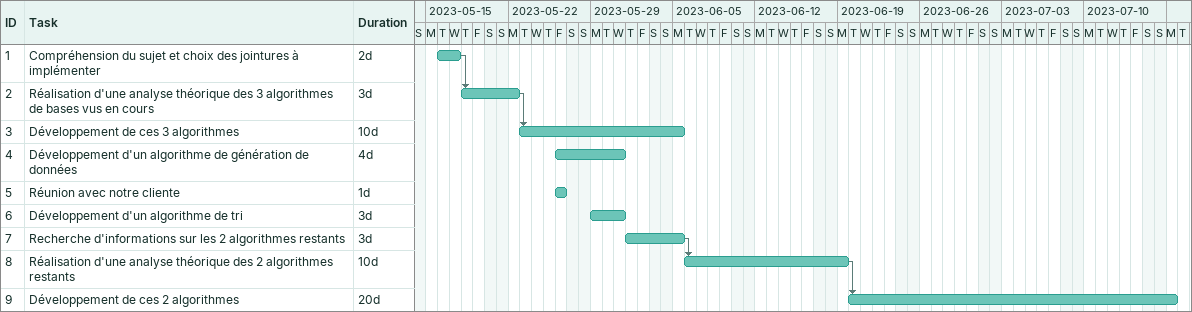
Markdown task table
| ID | Task | Duration | Start | Finish | Predecessors |
|---|---|---|---|---|---|
| 1 | Compréhension du sujet et choix des jointures à implémenter | 2d | 2023-05-16 | 2023-05-17 |  |
| 2 | Réalisation d'une analyse théorique des 3 algorithmes de bases vus en cours | 3d | 2023-05-18 | 2023-05-22 | 1 |
| 3 | Développement de ces 3 algorithmes | 10d | 2023-05-23 | 2023-06-05 | 2 |
| 4 | Développement d'un algorithme de génération de données | 4d | 2023-05-26 | 2023-05-31 |  |
| 5 | Réunion avec notre cliente | 1d | 2023-05-26 | 2023-05-26 |  |
| 6 | Développement d'un algorithme de tri | 3d | 2023-05-29 | 2023-05-31 |  |
| 7 | Recherche d'informations sur les 2 algorithmes restants | 3d | 2023-06-01 | 2023-06-05 |  |
| 8 | Réalisation d'une analyse théorique des 2 algorithmes restants | 10d | 2023-06-06 | 2023-06-19 | 7 |
| 9 | Développement de ces 2 algorithmes | 20d | 2023-06-20 | 2023-07-17 | 8 |
